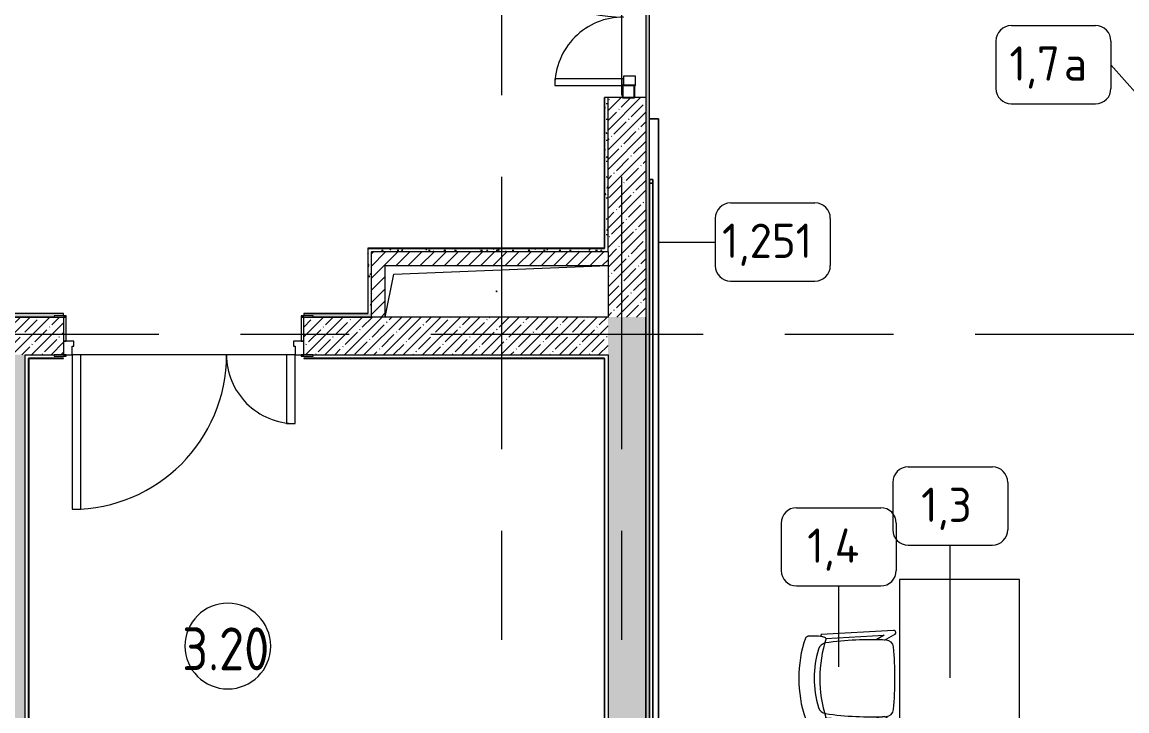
# Model space of a CAD drawing. Header units: millimetres. Extents: x 957 to 228198, y -8553 to 29000.
# Drawn here: x 61815 to 68259, y 5605 to 9619 of the extents above; entities that cross this region are included whole.
import ezdxf

# ---------------------------------------------------------------- set-up
doc = ezdxf.new("R2010")
doc.units = ezdxf.units.MM
doc.linetypes.add('Осевая', pattern=[3175, 635, -476.25, 1587.5, -476.25])
for name, color, linetype, lineweight in [('A-AREA-IDEN', 7, 'Continuous', 9), ('A-DETL-GENF', 7, 'Continuous', 9), ('A-GENM', 7, 'Continuous', 9), ('A-GLAZ-CWMG', 7, 'Continuous', 9), ('A-GLAZ-CWMG-1', 7, 'Continuous', 25), ('A-WALL', 7, 'Continuous', 9), ('I-FURN-IDEN', 7, 'Continuous', 9), ('I-WALL', 7, 'Continuous', 9), ('S-STRS-1', 7, 'Continuous', 9), ('Оси-2', 7, 'Осевая', 9)]:
    doc.layers.add(name, color=color, linetype=linetype, lineweight=lineweight)
for name, color, linetype, lineweight, true_color in [('A-DOOR-1', 7, 'Continuous', 9, 0xc0c0c0), ('A-DOOR-FRAM-1', 7, 'Continuous', 9, 0xc0c0c0), ('A-WALL-1', 9, 'Continuous', 9, 0x808080), ('A-WALL-FNSH-1', 9, 'Continuous', 9, 0x808080), ('I-FURN-1', 9, 'Continuous', 9, 0x808080)]:
    doc.layers.add(name, color=color, linetype=linetype, lineweight=lineweight, true_color=true_color)
doc.styles.add('GOST Common_3', font='GOST_Common.ttf', dxfattribs={"height": 200})
doc.styles.add('GOST Common_4', font='GOST_Common.ttf', dxfattribs={"width": 0.9, "height": 250})
pattern_1 = [(45, (-10247.55, 0), (-57.02463, 57.02463), []), (45, (-10190.526, 0), (-57.02463, 57.02463), [100.806, -20.161, 3.353, -16.808])]
pattern_2 = [(45, (-10247.55, 0), (-35.35534, 35.35534), [])]
pattern_3 = [(0, (-10247.55, 0), (121.92, 30.48), [10.058, -81.382, 10.058, -81.382, -487.68]), (0, (-10247.55, 0), (121.92, 30.48), [-182.88, 10.058, -172.822, 10.058, -81.382, -213.36]), (0, (-10247.55, 0), (121.92, 30.48), [-457.2, 10.058, -50.902, 10.058, -142.342]), (120, (-10201.83, 15.24), (-87.356454, 90.345817), [10.058, -81.382, 10.058, -81.382, -487.68]), (120, (-10201.83, 15.24), (-87.356454, 90.345817), [-182.88, 10.058, -172.822, 10.058, -81.382, -213.36]), (120, (-10201.83, 15.24), (-87.356454, 90.345817), [-457.2, 10.058, -50.902, 10.058, -142.342]), (240, (-10186.59, 76.2), (-34.563546, -120.825817), [10.058, -81.382, 10.058, -81.382, -487.68]), (240, (-10186.59, 76.2), (-34.563546, -120.825817), [-182.88, 10.058, -172.822, 10.058, -81.382, -213.36]), (240, (-10186.59, 76.2), (-34.563546, -120.825817), [-457.2, 10.058, -50.902, 10.058, -142.342])]

# ---------------------------------------------------------------- blocks, each defined once
blk = doc.blocks.new('110_Дверь_СКБ_2Ст - Д-1 Лестничная клетка EIS60-24319353-План расстановки мебели и оборудования 3 этажа в осях 12-23')
at = {"layer": 'A-DOOR-1'}
for p, q in [((662.5, 1010), (612.5, 1010)), ((612.5, 1010), (612.5, 110)), ((662.5, 110), (662.5, 1010)), ((-637.5, 510), (-637.5, 110)), ((-587.5, 510), (-637.5, 510)), ((-587.5, 110), (-587.5, 510)), ((-637.5, 110), (-587.5, 110)), ((612.5, 110), (662.5, 110))]:
    blk.add_line(p, q, dxfattribs=at)
for centre, radius, start, end in [((662.5, 110), 900, 90, 180), ((-637.5, 110), 400, 360, 90)]:
    blk.add_arc(centre, radius, start, end, dxfattribs=at)
at = {"layer": 'A-DOOR-FRAM-1'}
for p, q in [((-672.5, 118), (-742.5, 118)), ((-742.5, 118), (-742.5, 110)), ((-742.5, 110), (-672.5, 110)), ((-637.5, 110), (-687.5, 110)), ((-687.5, 110), (-687.5, 30)), ((-672.5, 110), (-672.5, 118)), ((-637.5, 60), (-637.5, 110)), ((662.5, 110), (662.5, 60)), ((712.5, 110), (662.5, 110)), ((767.5, 118), (697.5, 118)), ((697.5, 118), (697.5, 110)), ((697.5, 110), (767.5, 110)), ((712.5, 30), (712.5, 110)), ((767.5, 110), (767.5, 118)), ((-687.5, 30), (-627.5, 30)), ((-672.5, 30), (-687.5, 30)), ((-687.5, 30), (-687.5, -110)), ((-672.5, -110), (-672.5, 30)), ((-627.5, 60), (-637.5, 60)), ((-627.5, 30), (-627.5, 60)), ((662.5, 60), (652.5, 60)), ((652.5, 60), (652.5, 30)), ((652.5, 30), (712.5, 30)), ((712.5, 30), (697.5, 30)), ((697.5, 30), (697.5, -110)), ((712.5, -110), (712.5, 30)), ((-672.5, -110), (-742.5, -110)), ((-742.5, -110), (-742.5, -118)), ((-742.5, -118), (-672.5, -118)), ((-687.5, -110), (-672.5, -110)), ((-672.5, -118), (-672.5, -110)), ((697.5, -110), (712.5, -110)), ((767.5, -110), (697.5, -110)), ((697.5, -110), (697.5, -118)), ((697.5, -118), (767.5, -118)), ((767.5, -118), (767.5, -110))]:
    blk.add_line(p, q, dxfattribs=at)
blk = doc.blocks.new('GM_Отверстие прямоугольное _в плите_ - Отверстие-22247134-План расстановки мебели и оборудования 3 этажа в осях 12-23')
at = {"layer": 'A-GENM'}
for p, q in [((-600, 100), (650, 150)), ((-650, -150), (-600, 100))]:
    blk.add_line(p, q, dxfattribs=at)
for start, end in [(360, 180), (180, 360)]:
    blk.add_arc((0, 0), 2.5, start, end, dxfattribs=at)
blk = doc.blocks.new('Chair_1 noor 78578 - 1_4-25422005-План расстановки мебели и оборудования 3 этажа в осях 12-23')
at = {"layer": 'I-FURN-1'}
for p, q in [((-130.5, 405.7), (-130.5, 344.8)), ((359.1, 344.8), (359.1, 405.7)), ((-141.2, 329.7), (-165.1, -92)), ((393.7, -92), (369.8, 329.7)), ((-136.5, -37.1), (-117.3, 302)), ((345.9, 302), (365.1, -37.1)), ((-110.2, 8.6), (-136.5, -37.1)), ((365.1, -37.1), (338.8, 8.6)), ((-139.7, -93.5), (-108.8, -39.9)), ((337.4, -39.9), (368.3, -93.5))]:
    blk.add_line(p, q, dxfattribs=at)
for centre, radius, start, end in [((114.3, -271.9), 732.8, 71.31737, 108.68328), ((114.3, -279.3), 660.4, 111.69998, 112.75632), ((-37.4, 344.8), 93.1, 180, 204.98637), ((-37.4, 344.8), 93.1, 186.47848, 204.98637), ((114.3, -408), 746, 71.94453, 107.82764), ((-41.4, 297.5), 50.8, 106.17353, 171.9659), ((114.3, -239.2), 609.6, 73.82647, 106.17353), ((270, 297.5), 50.8, 8.0341, 73.82647), ((266, 344.8), 93.1, 334.47697, 360), ((266, 344.8), 93.1, 335.01363, 353.52152), ((114.3, -279.3), 660.4, 67.24368, 68.30002), ((-116, 308.2), 6.35, 204.98637, 258.40915), ((-116, 308.2), 6.35, 204.98637, 287.82764), ((1798.9, 37.7), 1909.3, 171.9659, 182.62606), ((-1570.3, 37.7), 1909.3, 357.37394, 8.0341), ((344.3, 307.4), 6.35, 281.41858, 334.47697), ((344.6, 308.2), 6.35, 281.59085, 335.01363), ((1798.9, 37.7), 1909.3, 180.87613, 182.33066), ((-1570.3, 37.7), 1909.3, 357.66934, 359.12387), ((-64, -47.7), 44.5, 182.62606, 265.09121), ((292.6, -47.7), 44.4, 275.93956, 357.37394), ((-152.4, -92.7), 12.7, 176.75, 356.75), ((114.8, 2033.8), 2133.6, 265.09121, 274.90442), ((381, -92.7), 12.7, 183.25, 3.25)]:
    blk.add_arc(centre, radius, start, end, dxfattribs=at)
for points in [[(-120.4, 422.3), (-122, 420.8), (-124.7, 417.8), (-127.8, 413.5), (-129.8, 409.4), (-130.4, 406.9), (-130.5, 405.7)], [(359.1, 405.7), (359, 406.9), (358.4, 409.4), (356.4, 413.5), (353.3, 417.8), (350.6, 420.8), (349, 422.3)]]:
    blk.add_open_spline(points, degree=3, dxfattribs=at)
blk = doc.blocks.new('Стол базовый прямоугольный - 1_3-25460678-План расстановки мебели и оборудования 3 этажа в осях 12-23')
at = {"layer": 'I-FURN-1'}
for p, q in [((800, 350), (-800, 350)), ((-800, 350), (-800, -350)), ((800, -350), (800, 350)), ((-800, -350), (800, -350))]:
    blk.add_line(p, q, dxfattribs=at)
blk = doc.blocks.new('Зеркало обычное - Доска-V191-План расстановки мебели и оборудования 3 этажа в осях 12-23')
at = {"layer": 'I-FURN-1'}
for p, q in [((2025, 60), (-2025, 60)), ((-2025, 60), (-2025, 40)), ((-2025, 40), (-2025, 60)), ((-2025, 60), (-2005, 60)), ((-2025, 40), (2025, 40)), ((-2005, 40), (-2025, 40)), ((2005, 60), (-2005, 60)), ((-2005, 60), (-2005, 40)), ((-2005, 40), (-2005, 60)), ((-2005, 60), (-1656.2, 60)), ((-2005, 60), (-1656.2, 60)), ((2005, 60), (-2005, 60)), ((-2005, 60), (-1656.2, 60)), ((-2005, 40), (-2005, 60)), ((-2005, 40), (-2005, 60)), ((-2005, 40), (2005, 40)), ((-1656.2, 40), (-2005, 40)), ((-1656.2, 40), (-2005, 40)), ((-2005, 40), (2005, 40)), ((-1656.2, 40), (-2005, 40)), ((-1656.2, 60), (2005, 60)), ((-1656.2, 60), (2005, 60)), ((-1656.2, 60), (2005, 60)), ((2005, 40), (-1656.2, 40)), ((2005, 40), (-1656.2, 40)), ((2005, 40), (-1656.2, 40)), ((2005, 40), (2005, 60)), ((2005, 60), (2005, 40)), ((2005, 60), (2025, 60)), ((2005, 60), (2005, 40)), ((2005, 40), (2005, 60)), ((2025, 40), (2005, 40)), ((2025, 40), (2025, 60)), ((2025, 60), (2025, 40))]:
    blk.add_line(p, q, dxfattribs=at)
blk = doc.blocks.new('Прямоугольный импост - 50 x 70 мм-32306832-План расстановки мебели и оборудования 3 этажа в осях 12-23')
at = {"layer": 'A-GLAZ-CWMG-1'}
for p, q in [((-70, 35), (0, 35)), ((-70, -35), (-70, 35)), ((0, 35), (0, -35)), ((0, -35), (-70, -35))]:
    blk.add_line(p, q, dxfattribs=at)
blk = doc.blocks.new('Дверь_Витражная_остекление_ - ДВН_ДАО_Главный вход_1200 в свету Д-22 _п_-32306833-План расстановки мебели и оборудования 3 этажа в осях 12-23')
at = {"layer": 'A-DETL-GENF'}
for p, q in [((-650, 35), (-650, 40)), ((-650, 40), (-595, 40)), ((-595, 40), (-595, -30)), ((650, 40), (595, 40)), ((595, 40), (595, -30)), ((650, 35), (650, 40)), ((-610, -30), (-650, -30)), ((-595, -30), (-650, -30)), ((-650, -35), (-650, -930)), ((-610, -930), (-610, -30)), ((595, -30), (650, -30)), ((610, -30), (610, -430)), ((650, -30), (610, -30)), ((650, -430), (650, -35)), ((610, -430), (650, -430)), ((-650, -930), (-610, -930))]:
    blk.add_line(p, q, dxfattribs=at)
at = {"layer": 'A-DOOR-1'}
for p, q in [((-650, -930), (-650, -35)), ((650, -430), (650, -35))]:
    blk.add_line(p, q, dxfattribs=at)
for centre, radius, start, end in [((-650, -30), 900, 270, 0), ((650, -30), 400, 180, 270)]:
    blk.add_arc(centre, radius, start, end, dxfattribs=at)
blk = doc.blocks.new('Марка_Помещения - Номер-25198446-План расстановки мебели и оборудования 3 этажа в осях 12-23')
at = {"layer": 'A-AREA-IDEN'}
for start, end in [(360, 180), (180, 360)]:
    blk.add_arc((0, 0), 2.5, start, end, dxfattribs=at)
blk = doc.blocks.new('Марка_Мебель - В прямоуг_Balcon_Марка-25523697-План расстановки мебели и оборудования 3 этажа в осях 12-23')
at = {"layer": 'I-FURN-IDEN'}
for p, q in [((-2.455, 2.278), (2.455, 2.278)), ((-3.355, 1.378), (-3.355, -1.384)), ((3.355, 1.378), (3.355, -1.378)), ((-2.461, -2.278), (2.455, -2.278))]:
    blk.add_line(p, q, dxfattribs=at)
for centre, radius, start, end in [((-2.455, 1.378), 0.9, 90, 180), ((2.455, 1.378), 0.9, 0, 90), ((-2.461, -1.384), 0.893, 180, 270), ((2.455, -1.378), 0.9, 270, 0)]:
    blk.add_arc(centre, radius, start, end, dxfattribs=at)

msp = doc.modelspace()

# ---------------------------------------------------------------- hatches: boundary and pattern name
at = {"layer": 'I-WALL'}
h = msp.add_hatch(dxfattribs=at)
h.set_pattern_fill('FP_68', color=256, style=0, pattern_type=2)
h.set_pattern_definition(pattern_3)
h.paths.add_polyline_path([(65232.4, 8300), (65232.4, 9179), (65212.4, 9179), (65212.4, 8300)])
h.paths.add_polyline_path([(65232.4, 10619), (65232.4, 10900), (65212.4, 10900), (65212.4, 10619)])
h = msp.add_hatch(dxfattribs=at)
h.set_pattern_fill('FP_17', color=256, style=0, pattern_type=2)
h.set_pattern_definition(pattern_1)
h.paths.add_polyline_path([(65232.4, 7900), (65452.4, 7900), (65452.4, 9179), (65232.4, 9179), (65232.4, 8200)])
h.paths.add_polyline_path([(65452.4, 10619), (65452.4, 10900), (65232.4, 10900), (65232.4, 10619)])
h = msp.add_hatch(dxfattribs=at)
h.set_pattern_fill('FP_68', color=256, style=0, pattern_type=2)
h.set_pattern_definition(pattern_3)
h.paths.add_polyline_path([(65452.4, 4050), (65472.4, 4050), (65472.4, 4520), (65452.4, 4520), (65452.4, 4050)])
h.paths.add_polyline_path([(65452.4, 5020), (65472.4, 5020), (65472.4, 10900), (65452.4, 10900), (65452.4, 5775.2)])
h = msp.add_hatch(dxfattribs=at)
h.set_pattern_fill('FP_68', color=256, style=0, pattern_type=2)
h.set_pattern_definition(pattern_3)
h.paths.add_polyline_path([(63832.4, 7920), (63852.4, 7920), (63852.4, 8300), (63832.4, 8300), (63832.4, 8200)])
h = msp.add_hatch(dxfattribs=at)
h.set_pattern_fill('FP_68', color=256, style=0, pattern_type=2)
h.set_pattern_definition(pattern_3)
h.paths.add_polyline_path([(65232.4, 8280), (65232.4, 8300), (63852.4, 8300), (63852.4, 8280), (65173.8, 8280)])
h = msp.add_hatch(dxfattribs=at)
h.set_pattern_fill('FP_34', color=256, style=0, pattern_type=2)
h.set_pattern_definition(pattern_2)
h.paths.add_polyline_path([(63932.4, 7900), (63932.4, 8280), (63852.4, 8280), (63852.4, 7900)])
h = msp.add_hatch(dxfattribs=at)
h.set_pattern_fill('FP_34', color=256, style=0, pattern_type=2)
h.set_pattern_definition(pattern_2)
h.paths.add_polyline_path([(65232.4, 8200), (65232.4, 8280), (63932.4, 8280), (63932.4, 8200), (64378.7, 8200)])
h = msp.add_hatch(dxfattribs=at)
h.set_pattern_fill('FP_68', color=256, style=0, pattern_type=2)
h.set_pattern_definition(pattern_3)
h.paths.add_polyline_path([(61472.4, 7900), (62002.4, 7900), (62002.4, 7908), (62057.4, 7908), (62057.4, 7920), (61412.4, 7920), (61412.4, 7908), (61442.4, 7908), (61442.4, 7900)])
h.paths.add_polyline_path([(60072.4, 7900), (60432.4, 7900), (60432.4, 7908), (60462.4, 7908), (60462.4, 7920), (59112.4, 7920), (59112.4, 7908), (59142.4, 7908), (59142.4, 7900), (60019.2, 7900)])
h.paths.add_polyline_path([(63852.4, 7900), (63852.4, 7920), (63457.4, 7920), (63457.4, 7908), (63512.4, 7908), (63512.4, 7900), (63846.7, 7900)])
h.paths.add_polyline_path([(57112.8, 7900), (57982.4, 7900), (57982.4, 7908), (58012.4, 7908), (58012.4, 7920), (56612.4, 7920), (56612.4, 7908), (56642.4, 7908), (56642.4, 7900), (56932.4, 7900)])
h.paths.add_polyline_path([(55382.4, 7900), (55632.4, 7900), (55632.4, 7908), (55662.4, 7908), (55662.4, 7920), (50222.4, 7920), (50222.4, 7900), (55162.4, 7900)])
h.paths.add_polyline_path([(46682.4, 7900), (47722.4, 7900), (47722.4, 7920), (40612.4, 7920), (40612.4, 7900), (46662.4, 7900)])
h.paths.add_polyline_path([(36062.4, 7900), (38112.4, 7900), (38112.4, 7920), (31882.4, 7920), (31882.4, 7900), (35982.4, 7900)])
h.paths.add_polyline_path([(29382.4, 7900), (29382.4, 7920), (28512.4, 7920), (28512.4, 7900), (28812.4, 7900)])
h = msp.add_hatch(dxfattribs=at)
h.set_pattern_fill('FP_17', color=256, style=0, pattern_type=2)
h.set_pattern_definition(pattern_1)
h.paths.add_polyline_path([(64378.7, 7680), (65232.4, 7680), (65232.4, 7900), (63457.4, 7900), (63457.4, 7680), (63512.4, 7680)])
h.paths.add_polyline_path([(62002.4, 7680), (62057.4, 7680), (62057.4, 7900), (61612.4, 7900), (61612.4, 7680), (61832.4, 7680)])
h = msp.add_hatch(dxfattribs=at)
h.set_pattern_fill('FP_17', color=256, style=0, pattern_type=2)
h.set_pattern_definition(pattern_1)
h.paths.add_polyline_path([(65232.4, 120), (65452.4, 120), (65452.4, 350), (65232.4, 350)])
h.paths.add_polyline_path([(65232.4, 1150), (65452.4, 1150), (65452.4, 3550), (65232.4, 3550), (65232.4, 1455.4)])
h.paths.add_polyline_path([(65414.8, 4050), (65452.4, 4050), (65452.4, 7900), (65232.4, 7900), (65232.4, 4050)])
h = msp.add_hatch(dxfattribs=at)
h.set_pattern_fill('FP_17', color=256, style=0, pattern_type=2)
h.set_pattern_definition(pattern_1)
h.paths.add_polyline_path([(61612.5, 120), (61832.4, 120), (61832.4, 7680), (61612.4, 7680), (61612.4, 120)])

# ---------------------------------------------------------------- linework, layer by layer
at = {"layer": 'A-WALL'}
for p, q in [((65472.4, 10880), (65472.4, 4070)), ((65212.4, 8300), (65212.4, 9179)), ((65232.4, 8280), (65232.4, 9179)), ((63852.4, 8300), (65212.4, 8300)), ((61442.4, 7900), (62002.4, 7900)), ((62002.4, 7900), (61612.4, 7900)), ((61832.4, 7921), (61832.4, 7920)), ((63457.4, 7920), (63832.4, 7920)), ((63852.4, 7900), (63512.4, 7900)), ((63512.4, 7900), (63852.4, 7900)), ((61852.8, 7659), (61852.4, 7659)), ((65212.4, 7659), (65211.4, 7659))]:
    msp.add_line(p, q, dxfattribs=at)
at = {"layer": 'A-WALL-1'}
for p, q in [((65452.4, 10900), (65452.4, 4050)), ((65452.4, 9179), (65212.4, 9179)), ((63832.4, 8300), (63832.4, 7920)), ((65232.4, 8280), (63852.4, 8280)), ((63852.4, 7900), (63852.4, 8280)), ((65232.4, 8280), (65232.4, 7900)), ((63932.4, 7900), (63932.4, 8200)), ((63932.4, 8200), (65232.4, 8200)), ((62057.4, 7920), (61412.4, 7920)), ((62057.4, 7908), (62057.4, 7920)), ((63457.4, 7920), (63457.4, 7908)), ((65232.4, 7900), (63852.4, 7900)), ((65452.4, 4050), (65452.4, 7900)), ((61832.4, 120), (61832.4, 7680)), ((61832.4, 7680), (62002.4, 7680)), ((63512.4, 7680), (65232.4, 7680)), ((65232.4, 7680), (65232.4, 4050))]:
    msp.add_line(p, q, dxfattribs=at)
at = {"layer": 'A-WALL-FNSH-1'}
for p, q in [((65212.4, 9179), (65211.4, 9179)), ((65211.4, 9179), (65211.4, 8301)), ((65473.4, 9179), (65472.4, 9179)), ((65473.4, 4071), (65473.4, 9179)), ((63831.4, 8301), (63831.4, 7921)), ((65211.4, 8301), (63831.4, 8301)), ((63832.4, 8300), (63852.4, 8300)), ((62057.4, 7921), (61412.4, 7921)), ((62057.4, 7920), (62057.4, 7921)), ((63831.4, 7921), (63457.4, 7921)), ((63457.4, 7921), (63457.4, 7920)), ((62057.4, 7660), (61852.4, 7660)), ((61852.4, 7660), (61852.4, 130)), ((61853.4, 140), (61853.4, 7659)), ((61853.8, 7659), (62057.4, 7659)), ((62057.4, 7659), (62057.4, 7660)), ((65212.4, 7660), (63457.4, 7660)), ((63457.4, 7660), (63457.4, 7659)), ((63457.4, 7659), (65211.4, 7659)), ((65211.4, 7659), (65211.4, 351)), ((65212.4, 140.5), (65212.4, 7660))]:
    msp.add_line(p, q, dxfattribs=at)
at = {"layer": 'I-FURN-1'}
for p, q in [((65527.4, 9055), (65472.4, 9055)), ((65472.4, 9055), (65527.4, 9055)), ((65527.4, 5020), (65527.4, 9055)), ((65527.4, 9055), (65527.4, 5020))]:
    msp.add_line(p, q, dxfattribs=at)
at = {"layer": 'I-FURN-IDEN'}
for p, q in [((68533.8, 8955.2), (68165.9, 9370.9)), ((65524.4, 8337.6), (65858.1, 8337.6)), ((67228.7, 5796.8), (67228.7, 6571)), ((66577.8, 5861.2), (66577.8, 6333.1))]:
    msp.add_line(p, q, dxfattribs=at)
at = {"layer": 'I-WALL'}
for p, q in [((61852.8, 535), (61852.8, 7659)), ((61853.8, 7659), (61852.8, 7659)), ((61853.8, 7659), (61853.8, 535)), ((61853.8, 5693), (61852.4, 5693))]:
    msp.add_line(p, q, dxfattribs=at)
at = {"layer": 'S-STRS-1'}
msp.add_line((63357.4, 7680), (62157.4, 7680), dxfattribs=at)
at = {"layer": 'Оси-2'}
for p, q in [((64612.4, -331.5), (64612.4, 25434.4)), ((65312.4, -331.5), (65312.4, 25030)), ((28163.2, 7800), (72002.4, 7800))]:
    msp.add_line(p, q, dxfattribs=at)

# ---------------------------------------------------------------- block references
at = {"layer": 'A-AREA-IDEN', "xscale": 99.99999999999993, "yscale": 99.99999999999993, "zscale": 99.99999999999993}
msp.add_blockref('Марка_Помещения - Номер-25198446-План расстановки мебели и оборудования 3 этажа в осях 12-23', (63014.9, 5982.7), dxfattribs=at)
at = {"layer": 'A-DOOR-1'}
for name, p, rotation in [('Дверь_Витражная_остекление_ - ДВН_ДАО_Главный вход_1200 в свету Д-22 _п_-32306833-План расстановки мебели и оборудования 3 этажа в осях 12-23', (65352.4, 9899), 269.9999999999994), ('110_Дверь_СКБ_2Ст - Д-1 Лестничная клетка EIS60-24319353-План расстановки мебели и оборудования 3 этажа в осях 12-23', (62769.9, 7790), 180)]:
    msp.add_blockref(name, p, dxfattribs=dict(at, rotation=rotation))
at = {"layer": 'A-GENM'}
msp.add_blockref('GM_Отверстие прямоугольное _в плите_ - Отверстие-22247134-План расстановки мебели и оборудования 3 этажа в осях 12-23', (64582.4, 8050), dxfattribs=at)
at = {"layer": 'A-GLAZ-CWMG', "extrusion": (0, 0, -1), "rotation": 270.0000000000006}
msp.add_blockref('Прямоугольный импост - 50 x 70 мм-32306832-План расстановки мебели и оборудования 3 этажа в осях 12-23', (-65352.4, 9179), dxfattribs=at)
at = {"layer": 'I-FURN-1'}
for name, p, rotation in [('Зеркало обычное - Доска-V191-План расстановки мебели и оборудования 3 этажа в осях 12-23', (65533.5, 6676.2), 90.00000000000017), ('Стол базовый прямоугольный - 1_3-25460678-План расстановки мебели и оборудования 3 этажа в осях 12-23', (67281.6, 5570), 270.0000000000001), ('Chair_1 noor 78578 - 1_4-25422005-План расстановки мебели и оборудования 3 этажа в осях 12-23', (66805.7, 5680.3), 90)]:
    msp.add_blockref(name, p, dxfattribs=dict(at, rotation=rotation))
at = {"layer": 'I-FURN-IDEN', "xscale": 99.99999999999993, "yscale": 99.99999999999993, "zscale": 99.99999999999993}
for p in [(67830.4, 9370.9), (66193.5, 8337.6), (67228.7, 6798.7), (66577.8, 6560.9)]:
    msp.add_blockref('Марка_Мебель - В прямоуг_Balcon_Марка-25523697-План расстановки мебели и оборудования 3 этажа в осях 12-23', p, dxfattribs=at)

# ---------------------------------------------------------------- texts
at = {"layer": 'A-AREA-IDEN', "insert": (62749.2, 6091.3), "char_height": 250, "width": 663.797, "attachment_point": 1, "style": 'GOST Common_4'}
msp.add_mtext('3.20', dxfattribs=at)
at = {"layer": 'I-FURN-IDEN', "char_height": 200, "attachment_point": 1, "style": 'GOST Common_3'}
for s, insert, width in [('1,7', (67573.9, 9478), 384.81), ('\\fGOST Common|b0|i0|c204|p34|;а', (67891.4, 9478), 200.422), ('1,251', (65897.5, 8444.7), 681.434), ('1,3', (67058.7, 6905.8), 376.793), ('1,4', (66394.3, 6667.9), 408.861)]:
    msp.add_mtext(s, dxfattribs=dict(at, insert=insert, width=width))

doc.saveas('drawing.dxf')
